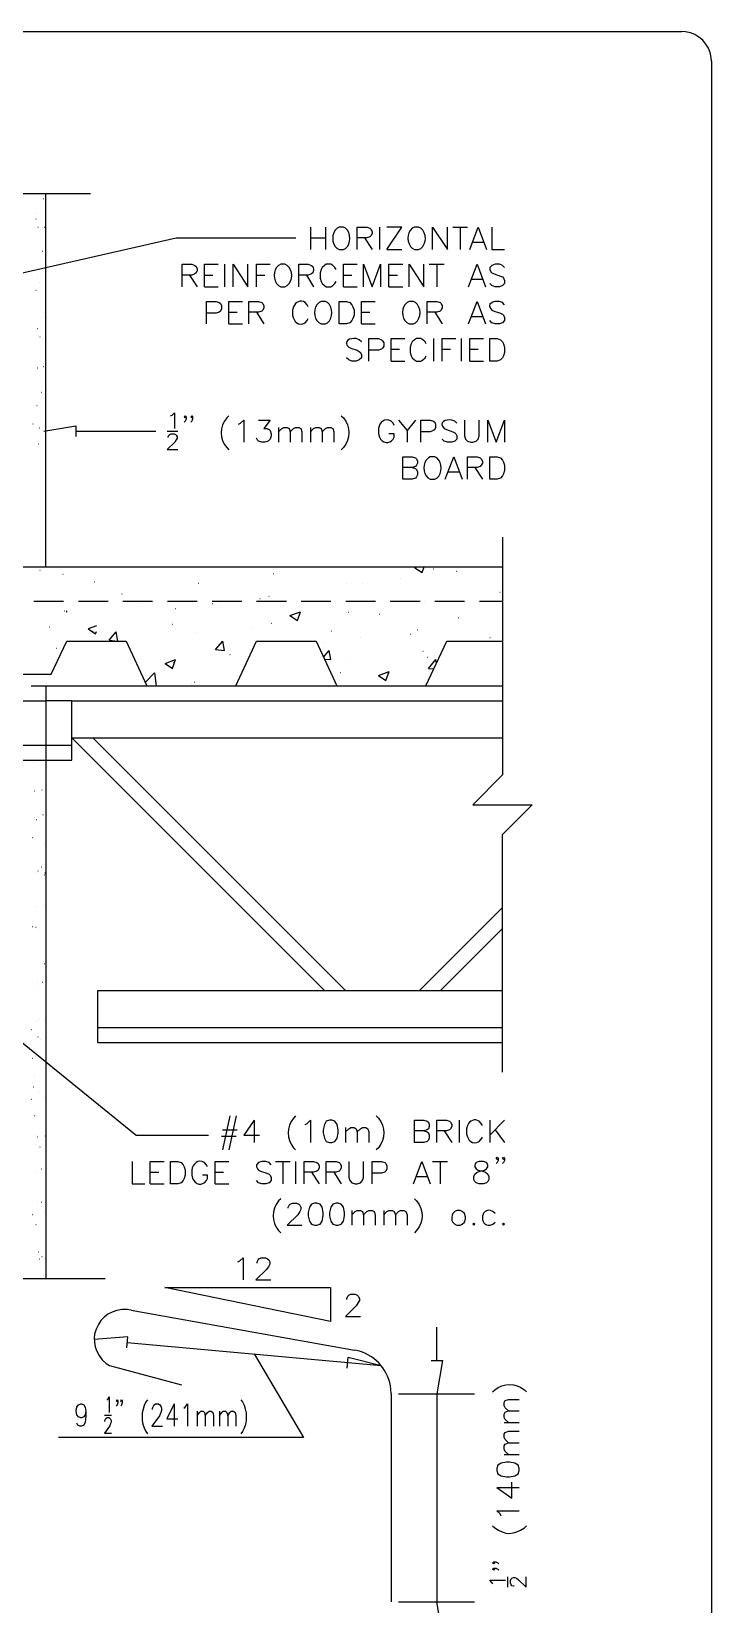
# Model space of a CAD drawing. Header units: millimetres. Extents: x 14 to 201, y 16 to 268.
# Drawn here: x 128.6 to 201.3, y 99.7 to 267.7 of the extents above; entities that cross this region are included whole.
import ezdxf

# ---------------------------------------------------------------- set-up
doc = ezdxf.new("R2010")
doc.units = ezdxf.units.MM
doc.layers.get('0').update_dxf_attribs({"linetype": 'CONTINUOUS'})

msp = doc.modelspace()

# ---------------------------------------------------------------- linework, layer by layer
at = {"color": 0}
for p, q in [((17.0174, 267.716), (198.121, 267.716)), ((198.521, 267.674), (198.121, 267.695)), ((201.273, 264.541), (201.253, 264.943)), ((201.296, 264.541), (201.296, 55.4136)), ((134.917, 250.359), (113.771, 250.359)), ((130.154, 210.524), (130.154, 250.359)), ((120.756, 240.368), (144.06, 245.682)), ((144.06, 245.682), (156.866, 245.682)), ((158.433, 246.804), (158.433, 244.432)), ((158.433, 245.681), (160.021, 245.681)), ((160.021, 246.804), (160.021, 244.432)), ((161.269, 246.698), (161.036, 246.465)), ((161.502, 246.804), (161.269, 246.698)), ((161.946, 246.804), (161.502, 246.804)), ((162.179, 246.698), (161.946, 246.804)), ((163.429, 244.432), (163.429, 246.804)), ((163.429, 246.804), (164.444, 246.804)), ((164.444, 245.681), (163.429, 245.681)), ((164.211, 245.681), (165.016, 244.432)), ((164.444, 246.804), (164.783, 246.698)), ((164.783, 245.787), (164.444, 245.681)), ((164.783, 246.698), (164.888, 246.592)), ((164.888, 245.893), (164.783, 245.787)), ((164.888, 246.592), (165.016, 246.359)), ((165.016, 246.126), (164.888, 245.893)), ((165.016, 246.359), (165.016, 246.126)), ((165.799, 246.804), (165.799, 244.432)), ((166.604, 244.432), (168.191, 246.804)), ((168.191, 246.804), (166.604, 246.804)), ((169.313, 246.698), (169.1, 246.465)), ((169.546, 246.804), (169.313, 246.698)), ((169.989, 246.804), (169.546, 246.804)), ((170.222, 246.698), (169.989, 246.804)), ((171.471, 244.432), (171.471, 246.804)), ((171.471, 246.804), (173.058, 244.432)), ((173.058, 244.432), (173.058, 246.804)), ((173.63, 246.804), (175.218, 246.804)), ((174.413, 246.804), (174.413, 244.432)), ((175.45, 244.432), (176.339, 246.804)), ((176.339, 246.804), (177.25, 244.432)), ((177.821, 246.804), (177.821, 244.432)), ((161.502, 244.432), (161.946, 244.432)), ((161.946, 244.432), (162.179, 244.538)), ((166.604, 244.432), (168.191, 244.432)), ((169.546, 244.432), (169.989, 244.432)), ((169.989, 244.432), (170.222, 244.538)), ((175.79, 245.217), (176.911, 245.217)), ((177.821, 244.432), (179.175, 244.432)), ((144.716, 240.454), (144.716, 242.845)), ((144.716, 242.845), (145.733, 242.845)), ((145.733, 242.845), (146.071, 242.718)), ((146.071, 242.718), (146.199, 242.612)), ((146.199, 242.612), (146.304, 242.379)), ((146.304, 242.168), (146.199, 241.935)), ((146.304, 242.379), (146.304, 242.168)), ((147.088, 240.454), (147.088, 242.845)), ((147.088, 242.845), (148.569, 242.845)), ((149.246, 242.845), (149.246, 240.454)), ((150.157, 240.454), (150.157, 242.845)), ((150.157, 242.845), (151.744, 240.454)), ((151.744, 240.454), (151.744, 242.845)), ((152.654, 240.454), (152.654, 242.845)), ((152.654, 242.845), (154.114, 242.845)), ((155.025, 242.718), (154.813, 242.506)), ((155.258, 242.845), (155.025, 242.718)), ((155.702, 242.845), (155.258, 242.845)), ((155.935, 242.718), (155.702, 242.845)), ((157.183, 240.454), (157.183, 242.845)), ((157.183, 242.845), (158.2, 242.845)), ((158.2, 242.845), (158.538, 242.718)), ((158.538, 242.718), (158.666, 242.612)), ((158.666, 242.612), (158.771, 242.379)), ((158.771, 242.168), (158.666, 241.935)), ((158.771, 242.379), (158.771, 242.168)), ((159.575, 242.274), (159.449, 241.935)), ((159.682, 242.506), (159.575, 242.274)), ((159.915, 242.718), (159.682, 242.506)), ((160.125, 242.845), (159.915, 242.718)), ((160.591, 242.845), (160.125, 242.845)), ((160.824, 242.718), (160.591, 242.845)), ((161.036, 242.506), (160.824, 242.718)), ((161.163, 242.274), (161.036, 242.506)), ((161.946, 240.454), (161.946, 242.845)), ((161.946, 242.845), (163.429, 242.845)), ((164.105, 240.454), (164.105, 242.845)), ((164.105, 242.845), (165.016, 240.454)), ((165.016, 240.454), (165.925, 242.845)), ((165.925, 242.845), (165.925, 240.454)), ((166.814, 240.454), (166.814, 242.845)), ((166.814, 242.845), (168.296, 242.845)), ((168.974, 240.454), (168.974, 242.845)), ((168.974, 242.845), (170.561, 240.454)), ((170.561, 240.454), (170.561, 242.845)), ((171.133, 242.845), (172.721, 242.845)), ((171.936, 242.845), (171.936, 240.454)), ((175.324, 240.454), (176.233, 242.845)), ((176.233, 242.845), (177.144, 240.454)), ((177.821, 242.718), (177.588, 242.506)), ((177.588, 242.506), (177.588, 242.274)), ((177.588, 242.274), (177.716, 242.042)), ((177.716, 242.042), (177.821, 241.935)), ((178.16, 242.845), (177.821, 242.718)), ((178.625, 242.845), (178.16, 242.845)), ((178.965, 242.718), (178.625, 242.845)), ((179.175, 242.506), (178.965, 242.718)), ((145.733, 241.703), (144.716, 241.703)), ((145.5, 241.703), (146.304, 240.454)), ((146.071, 241.829), (145.733, 241.703)), ((146.199, 241.935), (146.071, 241.829)), ((147.088, 241.703), (147.997, 241.703)), ((147.088, 240.454), (148.569, 240.454)), ((152.654, 241.703), (153.565, 241.703)), ((155.258, 240.454), (155.702, 240.454)), ((155.702, 240.454), (155.935, 240.581)), ((158.2, 241.703), (157.183, 241.703)), ((157.988, 241.703), (158.771, 240.454)), ((158.538, 241.829), (158.2, 241.703)), ((158.666, 241.935), (158.538, 241.829)), ((159.449, 241.935), (159.449, 241.363)), ((159.449, 241.363), (159.575, 241.024)), ((159.575, 241.024), (159.682, 240.792)), ((159.682, 240.792), (159.915, 240.581)), ((159.915, 240.581), (160.125, 240.454)), ((160.125, 240.454), (160.591, 240.454)), ((160.591, 240.454), (160.824, 240.581)), ((160.824, 240.581), (161.036, 240.792)), ((161.036, 240.792), (161.163, 241.024)), ((161.946, 241.703), (162.857, 241.703)), ((161.946, 240.454), (163.429, 240.454)), ((166.814, 241.703), (167.725, 241.703)), ((166.814, 240.454), (168.296, 240.454)), ((175.663, 241.257), (176.805, 241.257)), ((177.821, 240.581), (177.588, 240.792)), ((177.821, 241.935), (178.054, 241.829)), ((178.16, 240.454), (177.821, 240.581)), ((178.054, 241.829), (178.732, 241.596)), ((178.625, 240.454), (178.16, 240.454)), ((178.965, 240.581), (178.625, 240.454)), ((178.732, 241.596), (178.965, 241.49)), ((178.965, 241.49), (179.071, 241.363)), ((179.175, 240.792), (178.965, 240.581)), ((179.071, 241.363), (179.175, 241.131)), ((179.175, 241.131), (179.175, 240.792)), ((147.321, 236.495), (147.321, 238.867)), ((147.321, 238.867), (148.336, 238.867)), ((148.336, 238.867), (148.675, 238.76)), ((148.675, 238.76), (148.802, 238.654)), ((148.802, 238.654), (148.908, 238.421)), ((149.711, 236.495), (149.711, 238.867)), ((149.711, 238.867), (151.172, 238.867)), ((151.85, 236.495), (151.85, 238.867)), ((151.85, 238.867), (152.886, 238.867)), ((152.886, 238.867), (153.225, 238.76)), ((153.225, 238.76), (153.332, 238.654)), ((153.332, 238.654), (153.438, 238.421)), ((158.094, 238.528), (157.861, 238.76)), ((159.343, 238.76), (159.11, 238.528)), ((159.575, 238.867), (159.343, 238.76)), ((160.021, 238.867), (159.575, 238.867)), ((160.254, 238.76), (160.021, 238.867)), ((161.502, 236.495), (161.502, 238.867)), ((161.502, 238.867), (162.285, 238.867)), ((162.285, 238.867), (162.624, 238.76)), ((162.624, 238.76), (162.857, 238.528)), ((163.872, 236.495), (163.872, 238.867)), ((163.872, 238.867), (165.354, 238.867)), ((168.761, 238.76), (168.529, 238.528)), ((168.974, 238.867), (168.761, 238.76)), ((169.44, 238.867), (168.974, 238.867)), ((169.65, 238.76), (169.44, 238.867)), ((170.9, 236.495), (170.9, 238.867)), ((170.9, 238.867), (171.936, 238.867)), ((171.936, 238.867), (172.275, 238.76)), ((172.275, 238.76), (172.382, 238.654)), ((172.382, 238.654), (172.488, 238.421)), ((175.324, 236.495), (176.233, 238.867)), ((176.233, 238.867), (177.144, 236.495)), ((178.965, 238.76), (178.625, 238.867)), ((179.175, 238.528), (178.965, 238.76)), ((148.336, 237.617), (147.321, 237.617)), ((148.675, 237.743), (148.336, 237.617)), ((148.802, 237.849), (148.675, 237.743)), ((148.908, 238.082), (148.802, 237.849)), ((148.908, 238.421), (148.908, 238.082)), ((149.711, 237.743), (150.6, 237.743)), ((152.886, 237.743), (151.85, 237.743)), ((152.654, 237.743), (153.438, 236.495)), ((153.225, 237.849), (152.886, 237.743)), ((153.332, 237.956), (153.225, 237.849)), ((153.438, 238.188), (153.332, 237.956)), ((153.438, 238.421), (153.438, 238.188)), ((156.613, 238.315), (156.507, 237.956)), ((156.507, 237.956), (156.507, 237.406)), ((158.2, 238.315), (158.094, 238.528)), ((158.094, 236.834), (158.2, 237.067)), ((162.857, 238.528), (162.963, 238.315)), ((162.963, 237.067), (162.857, 236.834)), ((162.963, 238.315), (163.09, 237.956)), ((163.09, 237.406), (162.963, 237.067)), ((163.09, 237.956), (163.09, 237.406)), ((163.872, 237.743), (164.783, 237.743)), ((171.936, 237.743), (170.9, 237.743)), ((171.704, 237.743), (172.488, 236.495)), ((172.275, 237.849), (171.936, 237.743)), ((172.382, 237.956), (172.275, 237.849)), ((172.488, 238.188), (172.382, 237.956)), ((172.488, 238.421), (172.488, 238.188)), ((175.663, 237.279), (176.805, 237.279)), ((177.821, 237.956), (178.054, 237.849)), ((178.054, 237.849), (178.732, 237.617)), ((178.732, 237.617), (178.965, 237.512)), ((178.965, 237.512), (179.071, 237.406)), ((179.071, 237.406), (179.175, 237.173)), ((179.175, 237.173), (179.175, 236.834)), ((149.711, 236.495), (151.172, 236.495)), ((157.861, 236.601), (158.094, 236.834)), ((159.575, 236.495), (160.021, 236.495)), ((160.021, 236.495), (160.254, 236.601)), ((162.285, 236.495), (161.502, 236.495)), ((162.624, 236.601), (162.285, 236.495)), ((162.857, 236.834), (162.624, 236.601)), ((163.872, 236.495), (165.354, 236.495)), ((168.974, 236.495), (169.44, 236.495)), ((169.44, 236.495), (169.65, 236.601)), ((177.821, 236.601), (177.588, 236.834)), ((178.16, 236.495), (177.821, 236.601)), ((178.625, 236.495), (178.16, 236.495)), ((178.965, 236.601), (178.625, 236.495)), ((179.175, 236.834), (178.965, 236.601)), ((162.518, 233.998), (162.75, 233.892)), ((162.75, 233.892), (163.429, 233.659)), ((163.639, 234.781), (163.3, 234.907)), ((163.429, 233.659), (163.639, 233.532)), ((163.872, 234.568), (163.639, 234.781)), ((164.677, 232.517), (164.677, 234.907)), ((164.677, 234.907), (165.693, 234.907)), ((165.693, 233.659), (164.677, 233.659)), ((165.693, 234.907), (166.032, 234.781)), ((166.032, 233.765), (165.693, 233.659)), ((166.032, 234.781), (166.138, 234.674)), ((166.138, 233.892), (166.032, 233.765)), ((166.138, 234.674), (166.265, 234.442)), ((166.265, 234.104), (166.138, 233.892)), ((166.265, 234.442), (166.265, 234.104)), ((167.047, 232.517), (167.047, 234.907)), ((167.047, 234.907), (168.529, 234.907)), ((167.047, 233.765), (167.958, 233.765)), ((169.207, 234.337), (169.1, 233.998)), ((169.1, 233.998), (169.1, 233.426)), ((169.313, 234.568), (169.207, 234.337)), ((169.546, 234.781), (169.313, 234.568)), ((169.779, 234.907), (169.546, 234.781)), ((170.222, 234.907), (169.779, 234.907)), ((170.455, 234.781), (170.222, 234.907)), ((170.688, 234.568), (170.455, 234.781)), ((170.794, 234.337), (170.688, 234.568)), ((171.577, 234.907), (171.577, 232.517)), ((172.488, 232.517), (172.488, 234.907)), ((172.488, 234.907), (173.969, 234.907)), ((172.488, 233.765), (173.397, 233.765)), ((174.541, 234.907), (174.541, 232.517)), ((175.45, 232.517), (175.45, 234.907)), ((175.45, 234.907), (176.911, 234.907)), ((175.45, 233.765), (176.339, 233.765)), ((177.588, 232.517), (177.588, 234.907)), ((177.588, 234.907), (178.393, 234.907)), ((178.393, 234.907), (178.732, 234.781)), ((178.732, 234.781), (178.965, 234.568)), ((178.965, 234.568), (179.071, 234.337)), ((179.071, 234.337), (179.175, 233.998)), ((179.175, 233.998), (179.175, 233.426)), ((162.518, 232.643), (162.285, 232.854)), ((162.857, 232.517), (162.518, 232.643)), ((163.3, 232.517), (162.857, 232.517)), ((163.639, 232.643), (163.3, 232.517)), ((163.639, 233.532), (163.766, 233.426)), ((163.872, 232.854), (163.639, 232.643)), ((163.766, 233.426), (163.872, 233.193)), ((163.872, 233.193), (163.872, 232.854)), ((167.047, 232.517), (168.529, 232.517)), ((169.1, 233.426), (169.207, 233.087)), ((169.207, 233.087), (169.313, 232.854)), ((169.313, 232.854), (169.546, 232.643)), ((169.546, 232.643), (169.779, 232.517)), ((169.779, 232.517), (170.222, 232.517)), ((170.222, 232.517), (170.455, 232.643)), ((170.455, 232.643), (170.688, 232.854)), ((170.688, 232.854), (170.794, 233.087)), ((175.45, 232.517), (176.911, 232.517)), ((178.393, 232.517), (177.588, 232.517)), ((178.732, 232.643), (178.393, 232.517)), ((178.965, 232.854), (178.732, 232.643)), ((179.071, 233.087), (178.965, 232.854)), ((179.175, 233.426), (179.071, 233.087)), ((143.658, 226.737), (143.891, 226.97)), ((143.891, 226.97), (143.891, 225.298)), ((129.921, 225.022), (133.35, 225.594)), ((133.35, 225.594), (133.35, 224.451)), ((143.488, 226.653), (143.658, 226.737)), ((144.949, 226.547), (145.055, 226.673)), ((145.055, 226.441), (144.949, 226.547)), ((145.055, 226.102), (144.949, 225.975)), ((145.055, 226.673), (145.161, 226.547)), ((145.161, 226.547), (145.055, 226.441)), ((145.161, 226.314), (145.055, 226.102)), ((145.161, 226.547), (145.161, 226.314)), ((145.627, 226.547), (145.733, 226.673)), ((145.733, 226.441), (145.627, 226.547)), ((145.733, 226.102), (145.627, 225.975)), ((145.733, 226.673), (145.838, 226.547)), ((145.838, 226.547), (145.733, 226.441)), ((145.838, 226.314), (145.733, 226.102)), ((145.838, 226.547), (145.838, 226.314)), ((149.711, 226.673), (149.479, 226.441)), ((150.729, 225.764), (150.96, 225.87)), ((150.96, 225.87), (151.299, 226.208)), ((151.299, 226.208), (151.299, 223.838)), ((152.886, 226.208), (154.114, 226.208)), ((154.114, 226.208), (153.438, 225.298)), ((153.438, 225.298), (153.775, 225.298)), ((153.775, 225.298), (154.008, 225.192)), ((154.008, 225.192), (154.114, 225.086)), ((155.025, 225.425), (155.025, 223.838)), ((155.025, 224.959), (155.363, 225.298)), ((155.363, 225.298), (155.596, 225.425)), ((155.596, 225.425), (155.935, 225.425)), ((155.935, 225.425), (156.168, 225.298)), ((156.168, 225.298), (156.274, 224.959)), ((156.274, 224.959), (156.613, 225.298)), ((156.613, 225.298), (156.846, 225.425)), ((156.846, 225.425), (157.183, 225.425)), ((157.183, 225.425), (157.416, 225.298)), ((157.416, 225.298), (157.522, 224.959)), ((158.433, 225.425), (158.433, 223.838)), ((158.433, 224.959), (158.771, 225.298)), ((158.771, 225.298), (159.004, 225.425)), ((159.004, 225.425), (159.343, 225.425)), ((159.343, 225.425), (159.575, 225.298)), ((159.575, 225.298), (159.682, 224.959)), ((159.682, 224.959), (160.021, 225.298)), ((160.021, 225.298), (160.254, 225.425)), ((160.254, 225.425), (160.591, 225.425)), ((160.591, 225.425), (160.824, 225.298)), ((160.824, 225.298), (160.93, 224.959)), ((161.713, 226.673), (161.946, 226.441)), ((165.693, 225.298), (165.693, 224.727)), ((167.28, 225.87), (167.047, 226.102)), ((167.386, 225.637), (167.28, 225.87)), ((167.852, 226.208), (168.761, 225.086)), ((169.65, 226.208), (168.761, 225.086)), ((170.222, 223.838), (170.222, 226.208)), ((170.222, 226.208), (171.238, 226.208)), ((171.238, 226.208), (171.577, 226.102)), ((171.577, 226.102), (171.704, 225.975)), ((171.704, 225.192), (171.577, 225.086)), ((171.704, 225.975), (171.81, 225.764)), ((171.81, 225.425), (171.704, 225.192)), ((171.81, 225.764), (171.81, 225.425)), ((172.721, 225.298), (172.954, 225.192)), ((172.954, 225.192), (173.63, 224.959)), ((173.863, 226.102), (173.524, 226.208)), ((174.075, 225.87), (173.863, 226.102)), ((174.879, 226.208), (174.879, 224.514)), ((176.466, 224.514), (176.466, 226.208)), ((177.377, 223.838), (177.377, 226.208)), ((177.377, 226.208), (178.266, 223.838)), ((178.266, 223.838), (179.175, 226.208)), ((179.175, 226.208), (179.175, 223.838)), ((133.35, 225.022), (141.901, 225.022)), ((143.129, 225.022), (144.25, 225.022)), ((143.933, 223.858), (143.129, 223.076)), ((143.214, 224.43), (143.298, 224.579)), ((143.214, 224.346), (143.214, 224.43)), ((143.298, 224.579), (143.383, 224.663)), ((143.383, 224.663), (143.531, 224.747)), ((143.531, 224.747), (143.849, 224.747)), ((143.849, 224.747), (144.017, 224.663)), ((144.081, 224.113), (143.933, 223.858)), ((144.017, 224.663), (144.081, 224.579)), ((144.081, 224.579), (144.166, 224.43)), ((144.166, 224.26), (144.081, 224.113)), ((144.166, 224.43), (144.166, 224.26)), ((152.76, 224.05), (152.654, 224.283)), ((152.886, 223.944), (152.76, 224.05)), ((153.225, 223.838), (152.886, 223.944)), ((153.565, 223.838), (153.225, 223.838)), ((153.904, 223.944), (153.565, 223.838)), ((154.114, 224.177), (153.904, 223.944)), ((154.114, 225.086), (154.241, 224.727)), ((154.241, 224.514), (154.114, 224.177)), ((154.241, 224.727), (154.241, 224.514)), ((156.274, 224.959), (156.274, 223.838)), ((157.522, 224.959), (157.522, 223.838)), ((159.682, 224.959), (159.682, 223.838)), ((160.93, 224.959), (160.93, 223.838)), ((165.693, 224.727), (165.799, 224.387)), ((167.386, 224.727), (166.814, 224.727)), ((167.28, 224.177), (167.386, 224.387)), ((167.386, 224.387), (167.386, 224.727)), ((168.761, 225.086), (168.761, 223.838)), ((171.238, 224.959), (170.222, 224.959)), ((171.577, 225.086), (171.238, 224.959)), ((172.721, 223.944), (172.488, 224.177)), ((173.058, 223.838), (172.721, 223.944)), ((173.524, 223.838), (173.058, 223.838)), ((173.863, 223.944), (173.524, 223.838)), ((173.63, 224.959), (173.863, 224.853)), ((173.863, 224.853), (173.969, 224.727)), ((174.075, 224.177), (173.863, 223.944)), ((173.969, 224.727), (174.075, 224.514)), ((174.075, 224.514), (174.075, 224.177)), ((174.879, 224.514), (174.985, 224.177)), ((174.985, 224.177), (175.218, 223.944)), ((175.218, 223.944), (175.557, 223.838)), ((175.557, 223.838), (175.79, 223.838)), ((175.79, 223.838), (176.129, 223.944)), ((176.129, 223.944), (176.339, 224.177)), ((176.339, 224.177), (176.466, 224.514)), ((143.129, 223.076), (144.25, 223.076)), ((149.479, 223.266), (149.711, 223.033)), ((161.946, 223.266), (161.713, 223.033)), ((168.296, 219.901), (168.296, 222.271)), ((168.296, 222.271), (169.313, 222.271)), ((169.313, 222.271), (169.65, 222.166)), ((169.65, 222.166), (169.779, 222.06)), ((169.779, 222.06), (169.883, 221.827)), ((169.883, 221.827), (169.883, 221.594)), ((171.027, 222.166), (170.794, 221.933)), ((171.238, 222.271), (171.027, 222.166)), ((171.704, 222.271), (171.238, 222.271)), ((171.936, 222.166), (171.704, 222.271)), ((172.825, 219.901), (173.736, 222.271)), ((173.736, 222.271), (174.646, 219.901)), ((175.218, 219.901), (175.218, 222.271)), ((175.218, 222.271), (176.233, 222.271)), ((176.233, 222.271), (176.572, 222.166)), ((176.572, 222.166), (176.678, 222.06)), ((176.678, 222.06), (176.805, 221.827)), ((176.805, 221.827), (176.805, 221.594)), ((177.588, 219.901), (177.588, 222.271)), ((177.588, 222.271), (178.393, 222.271)), ((178.393, 222.271), (178.732, 222.166)), ((178.732, 222.166), (178.965, 221.933)), ((178.965, 221.933), (179.071, 221.721)), ((169.313, 221.149), (168.296, 221.149)), ((169.65, 221.255), (169.313, 221.149)), ((169.313, 221.149), (169.65, 221.043)), ((169.779, 221.382), (169.65, 221.255)), ((169.65, 221.043), (169.779, 220.916)), ((169.779, 220.133), (169.65, 220.007)), ((169.883, 221.594), (169.779, 221.382)), ((169.779, 220.916), (169.883, 220.683)), ((169.883, 220.346), (169.779, 220.133)), ((169.883, 220.683), (169.883, 220.346)), ((173.164, 220.683), (174.308, 220.683)), ((176.233, 221.149), (175.218, 221.149)), ((176, 221.149), (176.805, 219.901)), ((176.572, 221.255), (176.233, 221.149)), ((176.678, 221.382), (176.572, 221.255)), ((176.805, 221.594), (176.678, 221.382)), ((178.965, 220.24), (178.732, 220.007)), ((179.071, 220.472), (178.965, 220.24)), ((179.071, 221.721), (179.175, 221.382)), ((179.175, 220.81), (179.071, 220.472)), ((179.175, 221.382), (179.175, 220.81)), ((169.313, 219.901), (168.296, 219.901)), ((169.65, 220.007), (169.313, 219.901)), ((171.238, 219.901), (171.704, 219.901)), ((171.704, 219.901), (171.936, 220.007)), ((178.393, 219.901), (177.588, 219.901)), ((178.732, 220.007), (178.393, 219.901)), ((178.965, 213.699), (178.965, 188.299)), ((120.227, 210.524), (178.965, 210.524)), ((128.863, 206.883), (132.038, 206.883)), ((133.626, 206.883), (136.801, 206.883)), ((138.388, 206.883), (141.563, 206.883)), ((143.151, 206.883), (146.326, 206.883)), ((147.913, 206.883), (151.088, 206.883)), ((152.676, 206.883), (155.851, 206.883)), ((157.438, 206.883), (160.613, 206.883)), ((162.201, 206.883), (165.376, 206.883)), ((166.963, 206.883), (170.138, 206.883)), ((171.726, 206.883), (174.901, 206.883)), ((176.488, 206.883), (178.965, 206.883)), ((130.704, 199.051), (132.376, 202.587)), ((132.376, 202.587), (138.726, 202.587)), ((138.726, 202.587), (140.928, 197.824)), ((150.453, 197.824), (152.676, 202.587)), ((152.676, 202.587), (159.026, 202.587)), ((159.026, 202.587), (161.247, 197.824)), ((170.772, 197.824), (172.995, 202.587)), ((172.995, 202.587), (178.965, 202.587)), ((116.776, 199.051), (130.704, 199.051)), ((128.567, 197.824), (178.965, 197.824)), ((130.154, 197.824), (130.154, 134.472)), ((132.927, 196.237), (130.154, 196.237)), ((132.927, 196.237), (178.965, 196.237)), ((132.927, 189.887), (132.927, 196.237)), ((132.927, 192.278), (159.915, 165.29)), ((132.927, 192.278), (178.965, 192.278)), ((135.17, 192.278), (162.158, 165.29)), ((130.154, 191.474), (132.927, 191.474)), ((130.154, 189.887), (132.927, 189.887)), ((178.965, 188.299), (175.79, 185.124)), ((175.79, 185.124), (182.14, 185.124)), ((178.965, 181.949), (182.14, 185.124)), ((178.965, 156.549), (178.965, 181.949)), ((178.965, 174.159), (170.095, 165.29)), ((178.965, 171.916), (172.339, 165.29)), ((118.28, 167.301), (139.784, 149.838)), ((135.7, 159.724), (135.7, 165.29)), ((135.7, 165.29), (178.965, 165.29)), ((135.7, 161.312), (178.965, 161.312)), ((135.7, 159.724), (178.965, 159.724)), ((149.818, 151.892), (149.013, 148.251)), ((150.496, 151.892), (149.711, 148.251)), ((152.421, 151.426), (151.299, 149.838)), ((152.421, 151.426), (152.421, 149.056)), ((156.846, 151.892), (156.613, 151.658)), ((158.094, 151.088), (158.433, 151.426)), ((158.433, 151.426), (158.433, 149.056)), ((160.125, 151.321), (159.915, 150.982)), ((160.464, 151.426), (160.125, 151.321)), ((160.697, 151.426), (160.464, 151.426)), ((161.036, 151.321), (160.697, 151.426)), ((161.269, 150.982), (161.036, 151.321)), ((165.46, 151.892), (165.693, 151.658)), ((169.546, 149.056), (169.546, 151.426)), ((169.546, 151.426), (170.561, 151.426)), ((170.561, 151.426), (170.9, 151.321)), ((170.9, 151.321), (171.027, 151.215)), ((171.936, 149.056), (171.936, 151.426)), ((171.936, 151.426), (172.954, 151.426)), ((172.954, 151.426), (173.291, 151.321)), ((173.291, 151.321), (173.397, 151.215)), ((174.308, 151.426), (174.308, 149.056)), ((176.678, 151.088), (176.466, 151.321)), ((177.588, 151.426), (177.588, 149.056)), ((179.175, 151.426), (177.588, 149.838)), ((139.784, 149.838), (147.531, 149.838)), ((148.908, 149.733), (150.496, 149.733)), ((149.013, 150.41), (150.6, 150.41)), ((151.299, 149.838), (152.993, 149.838)), ((157.861, 150.982), (158.094, 151.088)), ((159.915, 150.982), (159.788, 150.41)), ((159.788, 150.41), (159.788, 150.071)), ((159.788, 150.071), (159.915, 149.501)), ((161.375, 150.41), (161.269, 150.982)), ((161.269, 149.501), (161.375, 150.071)), ((161.375, 150.071), (161.375, 150.41)), ((162.179, 150.643), (162.179, 149.056)), ((162.179, 150.177), (162.518, 150.516)), ((162.518, 150.516), (162.75, 150.643)), ((162.75, 150.643), (163.09, 150.643)), ((163.09, 150.643), (163.3, 150.516)), ((163.3, 150.516), (163.429, 150.177)), ((163.429, 150.177), (163.766, 150.516)), ((163.429, 150.177), (163.429, 149.056)), ((163.766, 150.516), (163.999, 150.643)), ((163.999, 150.643), (164.338, 150.643)), ((164.338, 150.643), (164.55, 150.516)), ((164.55, 150.516), (164.677, 150.177)), ((164.677, 150.177), (164.677, 149.056)), ((170.561, 150.304), (169.546, 150.304)), ((170.9, 150.41), (170.561, 150.304)), ((170.561, 150.304), (170.9, 150.177)), ((171.027, 150.516), (170.9, 150.41)), ((170.9, 150.177), (171.027, 150.071)), ((171.027, 151.215), (171.133, 150.982)), ((171.133, 150.749), (171.027, 150.516)), ((171.027, 150.071), (171.133, 149.838)), ((171.133, 150.982), (171.133, 150.749)), ((171.133, 149.838), (171.133, 149.501)), ((172.954, 150.304), (171.936, 150.304)), ((172.721, 150.304), (173.524, 149.056)), ((173.291, 150.41), (172.954, 150.304)), ((173.397, 150.516), (173.291, 150.41)), ((173.397, 151.215), (173.524, 150.982)), ((173.524, 150.749), (173.397, 150.516)), ((173.524, 150.982), (173.524, 150.749)), ((175.218, 150.876), (175.091, 150.516)), ((175.091, 150.516), (175.091, 149.967)), ((176.805, 150.876), (176.678, 151.088)), ((176.678, 149.394), (176.805, 149.628)), ((178.16, 150.41), (179.175, 149.056)), ((156.613, 148.483), (156.846, 148.251)), ((159.915, 149.501), (160.125, 149.162)), ((160.125, 149.162), (160.464, 149.056)), ((160.464, 149.056), (160.697, 149.056)), ((160.697, 149.056), (161.036, 149.162)), ((161.036, 149.162), (161.269, 149.501)), ((165.693, 148.483), (165.46, 148.251)), ((170.561, 149.056), (169.546, 149.056)), ((170.9, 149.162), (170.561, 149.056)), ((171.027, 149.288), (170.9, 149.162)), ((171.133, 149.501), (171.027, 149.288)), ((176.466, 149.162), (176.678, 149.394)), ((139.383, 147.002), (139.383, 144.632)), ((141.308, 144.632), (141.308, 147.002)), ((141.308, 147.002), (142.791, 147.002)), ((143.468, 144.632), (143.468, 147.002)), ((143.468, 147.002), (144.25, 147.002)), ((144.25, 147.002), (144.611, 146.896)), ((144.611, 146.896), (144.822, 146.663)), ((144.822, 146.663), (144.949, 146.453)), ((144.949, 146.453), (145.055, 146.093)), ((147.321, 146.663), (147.088, 146.896)), ((147.425, 146.453), (147.321, 146.663)), ((148.23, 144.632), (148.23, 147.002)), ((148.23, 147.002), (149.711, 147.002)), ((152.886, 146.896), (152.654, 146.663)), ((152.654, 146.663), (152.654, 146.453)), ((152.654, 146.453), (152.76, 146.219)), ((152.76, 146.219), (152.886, 146.093)), ((153.225, 147.002), (152.886, 146.896)), ((153.671, 147.002), (153.225, 147.002)), ((154.008, 146.896), (153.671, 147.002)), ((154.241, 146.663), (154.008, 146.896)), ((154.686, 147.002), (156.274, 147.002)), ((155.491, 147.002), (155.491, 144.632)), ((156.846, 147.002), (156.846, 144.632)), ((157.755, 144.632), (157.755, 147.002)), ((157.755, 147.002), (158.771, 147.002)), ((158.771, 147.002), (159.11, 146.896)), ((159.11, 146.896), (159.236, 146.792)), ((159.236, 146.792), (159.343, 146.558)), ((159.343, 146.326), (159.236, 146.093)), ((159.343, 146.558), (159.343, 146.326)), ((160.125, 144.632), (160.125, 147.002)), ((160.125, 147.002), (161.163, 147.002)), ((161.163, 147.002), (161.502, 146.896)), ((161.502, 146.896), (161.608, 146.792)), ((161.608, 146.792), (161.713, 146.558)), ((161.713, 146.326), (161.608, 146.093)), ((161.713, 146.558), (161.713, 146.326)), ((162.518, 147.002), (162.518, 145.308)), ((164.105, 145.308), (164.105, 147.002)), ((165.016, 144.632), (165.016, 147.002)), ((165.016, 147.002), (166.032, 147.002)), ((166.032, 147.002), (166.371, 146.896)), ((166.371, 146.896), (166.475, 146.792)), ((166.475, 146.792), (166.604, 146.558)), ((166.604, 146.219), (166.475, 145.987)), ((166.604, 146.558), (166.604, 146.219)), ((169.44, 144.632), (170.349, 147.002)), ((170.349, 147.002), (171.238, 144.632)), ((171.471, 147.002), (173.058, 147.002)), ((172.275, 147.002), (172.275, 144.632)), ((176.129, 146.896), (176, 146.663)), ((176, 146.663), (176, 146.453)), ((176, 146.453), (176.129, 146.219)), ((176.466, 147.002), (176.129, 146.896)), ((176.129, 146.219), (176.339, 146.093)), ((176.911, 147.002), (176.466, 147.002)), ((177.25, 146.896), (176.911, 147.002)), ((177.038, 146.093), (177.25, 146.219)), ((177.377, 146.663), (177.25, 146.896)), ((177.25, 146.219), (177.377, 146.453)), ((177.377, 146.453), (177.377, 146.663)), ((178.266, 147.341), (178.393, 147.468)), ((178.393, 147.235), (178.266, 147.341)), ((178.393, 146.896), (178.266, 146.792)), ((178.393, 147.468), (178.499, 147.341)), ((178.499, 147.341), (178.393, 147.235)), ((178.499, 147.129), (178.393, 146.896)), ((178.499, 147.341), (178.499, 147.129)), ((178.965, 147.341), (179.071, 147.468)), ((179.071, 147.235), (178.965, 147.341)), ((179.071, 146.896), (178.965, 146.792)), ((179.071, 147.468), (179.175, 147.341)), ((179.175, 147.341), (179.071, 147.235)), ((179.175, 147.129), (179.071, 146.896)), ((179.175, 147.341), (179.175, 147.129)), ((139.383, 144.632), (140.738, 144.632)), ((141.308, 145.881), (142.219, 145.881)), ((141.308, 144.632), (142.791, 144.632)), ((144.25, 144.632), (143.468, 144.632)), ((144.611, 144.738), (144.25, 144.632)), ((144.822, 144.971), (144.611, 144.738)), ((144.949, 145.204), (144.822, 144.971)), ((145.055, 145.542), (144.949, 145.204)), ((145.055, 146.093), (145.055, 145.542)), ((145.733, 146.093), (145.733, 145.542)), ((145.733, 145.542), (145.838, 145.204)), ((147.425, 145.542), (146.875, 145.542)), ((147.321, 144.971), (147.425, 145.204)), ((147.425, 145.204), (147.425, 145.542)), ((148.23, 145.881), (149.141, 145.881)), ((148.23, 144.632), (149.711, 144.632)), ((152.886, 144.738), (152.654, 144.971)), ((152.886, 146.093), (153.099, 145.987)), ((153.225, 144.632), (152.886, 144.738)), ((153.099, 145.987), (153.775, 145.754)), ((153.671, 144.632), (153.225, 144.632)), ((154.008, 144.738), (153.671, 144.632)), ((153.775, 145.754), (154.008, 145.647)), ((154.008, 145.647), (154.114, 145.542)), ((154.241, 144.971), (154.008, 144.738)), ((154.114, 145.542), (154.241, 145.308)), ((154.241, 145.308), (154.241, 144.971)), ((158.771, 145.881), (157.755, 145.881)), ((158.538, 145.881), (159.343, 144.632)), ((159.11, 145.987), (158.771, 145.881)), ((159.236, 146.093), (159.11, 145.987)), ((161.163, 145.881), (160.125, 145.881)), ((160.93, 145.881), (161.713, 144.632)), ((161.502, 145.987), (161.163, 145.881)), ((161.608, 146.093), (161.502, 145.987)), ((162.518, 145.308), (162.624, 144.971)), ((162.624, 144.971), (162.857, 144.738)), ((162.857, 144.738), (163.196, 144.632)), ((163.196, 144.632), (163.429, 144.632)), ((163.429, 144.632), (163.766, 144.738)), ((163.766, 144.738), (163.999, 144.971)), ((163.999, 144.971), (164.105, 145.308)), ((166.032, 145.754), (165.016, 145.754)), ((166.371, 145.881), (166.032, 145.754)), ((166.475, 145.987), (166.371, 145.881)), ((169.779, 145.415), (170.9, 145.415)), ((175.896, 145.415), (176, 145.647)), ((175.896, 145.076), (175.896, 145.415)), ((176, 144.865), (175.896, 145.076)), ((176, 145.647), (176.233, 145.881)), ((176.129, 144.738), (176, 144.865)), ((176.466, 144.632), (176.129, 144.738)), ((176.233, 145.881), (176.572, 145.987)), ((176.339, 146.093), (176.805, 145.987)), ((176.911, 144.632), (176.466, 144.632)), ((176.572, 145.987), (177.038, 146.093)), ((176.805, 145.987), (177.144, 145.881)), ((177.25, 144.738), (176.911, 144.632)), ((177.144, 145.881), (177.377, 145.647)), ((177.377, 144.865), (177.25, 144.738)), ((177.377, 145.647), (177.483, 145.415)), ((177.483, 145.076), (177.377, 144.865)), ((177.483, 145.415), (177.483, 145.076)), ((155.258, 143.044), (155.025, 142.812)), ((169.546, 143.044), (169.779, 142.812)), ((157.079, 141.33), (155.935, 140.208)), ((156.061, 142.133), (156.168, 142.367)), ((156.061, 142.029), (156.061, 142.133)), ((156.168, 142.367), (156.274, 142.472)), ((156.274, 142.472), (156.507, 142.579)), ((156.507, 142.579), (156.95, 142.579)), ((156.95, 142.579), (157.183, 142.472)), ((157.289, 141.69), (157.079, 141.33)), ((157.183, 142.472), (157.289, 142.367)), ((157.289, 142.367), (157.416, 142.133)), ((157.416, 141.901), (157.289, 141.69)), ((157.416, 142.133), (157.416, 141.901)), ((158.327, 142.133), (158.2, 141.563)), ((158.2, 141.563), (158.2, 141.224)), ((158.2, 141.224), (158.327, 140.652)), ((158.538, 142.472), (158.327, 142.133)), ((158.877, 142.579), (158.538, 142.472)), ((159.11, 142.579), (158.877, 142.579)), ((159.449, 142.472), (159.11, 142.579)), ((159.682, 142.133), (159.449, 142.472)), ((159.788, 141.563), (159.682, 142.133)), ((159.682, 140.652), (159.788, 141.224)), ((159.788, 141.224), (159.788, 141.563)), ((160.591, 142.133), (160.464, 141.563)), ((160.464, 141.563), (160.464, 141.224)), ((160.464, 141.224), (160.591, 140.652)), ((160.824, 142.472), (160.591, 142.133)), ((161.163, 142.579), (160.824, 142.472)), ((161.375, 142.579), (161.163, 142.579)), ((161.713, 142.472), (161.375, 142.579)), ((161.946, 142.133), (161.713, 142.472)), ((162.052, 141.563), (161.946, 142.133)), ((161.946, 140.652), (162.052, 141.224)), ((162.052, 141.224), (162.052, 141.563)), ((162.857, 141.796), (162.857, 140.208)), ((162.857, 141.33), (163.196, 141.69)), ((163.196, 141.69), (163.429, 141.796)), ((163.429, 141.796), (163.766, 141.796)), ((163.766, 141.796), (163.999, 141.69)), ((163.999, 141.69), (164.105, 141.33)), ((164.105, 141.33), (164.444, 141.69)), ((164.105, 141.33), (164.105, 140.208)), ((164.444, 141.69), (164.677, 141.796)), ((164.677, 141.796), (165.016, 141.796)), ((165.016, 141.796), (165.227, 141.69)), ((165.227, 141.69), (165.354, 141.33)), ((165.354, 141.33), (165.354, 140.208)), ((166.265, 141.796), (166.265, 140.208)), ((166.265, 141.33), (166.604, 141.69)), ((166.604, 141.69), (166.814, 141.796)), ((166.814, 141.796), (167.174, 141.796)), ((167.174, 141.796), (167.386, 141.69)), ((167.386, 141.69), (167.513, 141.33)), ((167.513, 141.33), (167.852, 141.69)), ((167.513, 141.33), (167.513, 140.208)), ((167.852, 141.69), (168.063, 141.796)), ((168.063, 141.796), (168.402, 141.796)), ((168.402, 141.796), (168.635, 141.69)), ((168.635, 141.69), (168.761, 141.33)), ((168.761, 141.33), (168.761, 140.208)), ((173.863, 141.69), (173.63, 141.457)), ((174.075, 141.796), (173.863, 141.69)), ((174.413, 141.796), (174.075, 141.796)), ((174.646, 141.69), (174.413, 141.796)), ((174.879, 141.457), (174.646, 141.69)), ((174.985, 141.118), (174.879, 141.457)), ((178.16, 141.457), (177.927, 141.69)), ((155.025, 139.637), (155.258, 139.404)), ((155.935, 140.208), (157.522, 140.208)), ((158.327, 140.652), (158.538, 140.313)), ((158.538, 140.313), (158.877, 140.208)), ((158.877, 140.208), (159.11, 140.208)), ((159.11, 140.208), (159.449, 140.313)), ((159.449, 140.313), (159.682, 140.652)), ((160.591, 140.652), (160.824, 140.313)), ((160.824, 140.313), (161.163, 140.208)), ((161.163, 140.208), (161.375, 140.208)), ((161.375, 140.208), (161.713, 140.313)), ((161.713, 140.313), (161.946, 140.652)), ((169.779, 139.637), (169.546, 139.404)), ((174.075, 140.208), (174.413, 140.208)), ((174.413, 140.208), (174.646, 140.313)), ((174.646, 140.313), (174.879, 140.546)), ((174.879, 140.546), (174.985, 140.885)), ((174.985, 140.885), (174.985, 141.118)), ((175.896, 140.442), (175.79, 140.313)), ((175.79, 140.313), (175.896, 140.208)), ((176, 140.313), (175.896, 140.442)), ((175.896, 140.208), (176, 140.313)), ((177.927, 140.313), (178.16, 140.546)), ((179.071, 140.442), (178.965, 140.313)), ((178.965, 140.313), (179.071, 140.208)), ((179.175, 140.313), (179.071, 140.442)), ((179.071, 140.208), (179.175, 140.313)), ((150.664, 136.292), (150.896, 136.398)), ((150.896, 136.398), (151.235, 136.737)), ((151.235, 136.737), (151.235, 134.366)), ((152.717, 136.292), (152.823, 136.504)), ((152.717, 136.165), (152.717, 136.292)), ((152.823, 136.504), (152.929, 136.631)), ((152.929, 136.631), (153.162, 136.737)), ((153.162, 136.737), (153.607, 136.737)), ((153.607, 136.737), (153.839, 136.631)), ((153.839, 136.631), (153.967, 136.504)), ((153.967, 136.504), (154.071, 136.292)), ((154.071, 136.292), (154.071, 136.059)), ((136.504, 134.472), (113.877, 134.472)), ((153.734, 135.487), (152.59, 134.366)), ((153.967, 135.826), (153.734, 135.487)), ((154.071, 136.059), (153.967, 135.826)), ((142.854, 133.562), (160.57, 133.562)), ((160.57, 129.942), (142.854, 133.562)), ((152.59, 134.366), (154.178, 134.366)), ((160.57, 133.562), (160.57, 129.942)), ((162.411, 132.631), (162.518, 132.737)), ((162.518, 132.737), (162.75, 132.842)), ((162.75, 132.842), (163.196, 132.842)), ((163.196, 132.842), (163.429, 132.737)), ((163.429, 132.737), (163.533, 132.631)), ((139.277, 131.127), (138.875, 131.191)), ((139.277, 131.149), (163.153, 126.873)), ((163.322, 131.614), (162.179, 130.471)), ((162.305, 132.398), (162.411, 132.631)), ((162.305, 132.292), (162.305, 132.398)), ((163.533, 131.953), (163.322, 131.614)), ((163.533, 132.631), (163.661, 132.398)), ((163.661, 132.165), (163.533, 131.953)), ((163.661, 132.398), (163.661, 132.165)), ((162.179, 130.471), (163.766, 130.471)), ((138.895, 128.291), (135.297, 127.995)), ((138.791, 127.106), (138.895, 128.291)), ((138.854, 127.699), (165.968, 125.243)), ((171.936, 125.772), (171.936, 129.329)), ((152.4, 126.471), (157.692, 117.538)), ((162.348, 124.947), (162.454, 126.132)), ((162.454, 126.132), (165.968, 125.243)), ((163.661, 126.767), (163.173, 126.873)), ((136.609, 125.455), (136.948, 125.222)), ((136.948, 125.222), (144.653, 123.147)), ((171.344, 125.772), (172.529, 125.772)), ((172.529, 125.772), (171.936, 122.195)), ((167.047, 122.195), (167.027, 122.703)), ((133.477, 120.777), (133.626, 121.01)), ((133.626, 121.01), (133.879, 121.116)), ((133.879, 121.116), (133.943, 121.116)), ((133.943, 121.116), (134.196, 121.01)), ((134.196, 121.01), (134.345, 120.777)), ((136.652, 121.559), (136.779, 121.624)), ((136.779, 121.624), (136.928, 121.878)), ((136.928, 121.878), (136.928, 120.205)), ((137.667, 121.455), (137.753, 121.559)), ((137.753, 121.349), (137.667, 121.455)), ((137.753, 121.01), (137.667, 120.883)), ((137.753, 121.559), (137.837, 121.455)), ((137.837, 121.455), (137.753, 121.349)), ((137.837, 121.222), (137.753, 121.01)), ((137.837, 121.455), (137.837, 121.222)), ((138.155, 121.455), (138.219, 121.559)), ((138.219, 121.349), (138.155, 121.455)), ((138.219, 121.01), (138.155, 120.883)), ((138.219, 121.559), (138.303, 121.455)), ((138.303, 121.455), (138.219, 121.349)), ((138.303, 121.222), (138.219, 121.01)), ((138.303, 121.455), (138.303, 121.222)), ((141.012, 121.559), (140.842, 121.349)), ((141.647, 120.883), (141.71, 121.01)), ((141.71, 121.01), (141.88, 121.116)), ((141.88, 121.116), (142.197, 121.116)), ((142.197, 121.116), (142.346, 121.01)), ((142.346, 121.01), (142.43, 120.883)), ((143.87, 121.116), (143.065, 119.528)), ((143.87, 121.116), (143.87, 118.746)), ((145.055, 120.777), (145.288, 121.116)), ((145.288, 121.116), (145.288, 118.746)), ((151.003, 121.559), (151.172, 121.349)), ((167.068, 122.195), (167.068, 99.9698)), ((167.852, 122.195), (175.959, 122.195)), ((171.936, 122.195), (171.936, 99.9698)), ((177.884, 122.407), (178.117, 122.64)), ((179.134, 121.263), (179.239, 121.496)), ((179.134, 120.926), (179.134, 121.263)), ((179.239, 121.496), (179.6, 121.602)), ((179.6, 121.602), (180.721, 121.602)), ((181.292, 122.64), (181.525, 122.407)), ((133.393, 120.438), (133.477, 120.777)), ((133.393, 120.333), (133.393, 120.438)), ((133.477, 119.972), (133.393, 120.333)), ((133.626, 119.761), (133.477, 119.972)), ((133.879, 119.634), (133.626, 119.761)), ((133.943, 119.634), (133.879, 119.634)), ((134.196, 119.761), (133.943, 119.634)), ((134.345, 119.972), (134.196, 119.761)), ((134.345, 120.777), (134.429, 120.333)), ((134.429, 120.333), (134.345, 119.972)), ((134.429, 119.761), (134.345, 119.189)), ((134.429, 120.333), (134.429, 119.761)), ((136.419, 119.931), (137.181, 119.931)), ((136.462, 119.338), (136.525, 119.485)), ((136.462, 119.253), (136.462, 119.338)), ((136.525, 119.485), (136.568, 119.571)), ((136.568, 119.571), (136.694, 119.655)), ((136.694, 119.655), (136.905, 119.655)), ((136.905, 119.655), (137.011, 119.571)), ((137.011, 119.571), (137.075, 119.485)), ((137.075, 119.485), (137.138, 119.338)), ((137.138, 119.338), (137.138, 119.169)), ((142.282, 119.867), (141.478, 118.746)), ((141.563, 120.671), (141.647, 120.883)), ((141.563, 120.544), (141.563, 120.671)), ((142.43, 120.205), (142.282, 119.867)), ((142.43, 120.883), (142.515, 120.671)), ((142.515, 120.438), (142.43, 120.205)), ((142.515, 120.671), (142.515, 120.438)), ((143.065, 119.528), (144.25, 119.528)), ((144.885, 120.671), (145.055, 120.777)), ((146.326, 120.333), (146.326, 118.746)), ((146.326, 119.867), (146.558, 120.205)), ((146.558, 120.205), (146.728, 120.333)), ((146.728, 120.333), (146.959, 120.333)), ((146.959, 120.333), (147.108, 120.205)), ((147.108, 120.205), (147.192, 119.867)), ((147.192, 119.867), (147.425, 120.205)), ((147.192, 119.867), (147.192, 118.746)), ((147.425, 120.205), (147.595, 120.333)), ((147.595, 120.333), (147.828, 120.333)), ((147.828, 120.333), (147.997, 120.205)), ((147.997, 120.205), (148.06, 119.867)), ((148.06, 119.867), (148.06, 118.746)), ((148.696, 120.333), (148.696, 118.746)), ((148.696, 119.867), (148.949, 120.205)), ((148.949, 120.205), (149.098, 120.333)), ((149.098, 120.333), (149.331, 120.333)), ((149.331, 120.333), (149.501, 120.205)), ((149.501, 120.205), (149.585, 119.867)), ((149.585, 119.867), (149.818, 120.205)), ((149.585, 119.867), (149.585, 118.746)), ((149.818, 120.205), (149.967, 120.333)), ((149.967, 120.333), (150.22, 120.333)), ((150.22, 120.333), (150.367, 120.205)), ((150.367, 120.205), (150.453, 119.867)), ((150.453, 119.867), (150.453, 118.746)), ((179.239, 120.713), (179.134, 120.926)), ((179.134, 120.015), (179.239, 120.247)), ((179.134, 119.676), (179.134, 120.015)), ((179.239, 119.465), (179.134, 119.676)), ((179.6, 120.374), (179.239, 120.713)), ((179.239, 120.247), (179.6, 120.374)), ((179.6, 119.126), (179.239, 119.465)), ((179.6, 120.374), (180.721, 120.374)), ((133.562, 118.85), (133.477, 119.083)), ((133.795, 118.746), (133.562, 118.85)), ((133.943, 118.746), (133.795, 118.746)), ((134.196, 118.85), (133.943, 118.746)), ((134.345, 119.189), (134.196, 118.85)), ((136.97, 118.766), (136.419, 117.983)), ((136.419, 117.983), (137.181, 117.983)), ((137.075, 119.02), (136.97, 118.766)), ((137.138, 119.169), (137.075, 119.02)), ((140.842, 118.174), (141.012, 117.941)), ((141.478, 118.746), (142.599, 118.746)), ((151.172, 118.174), (151.003, 117.941)), ((179.134, 119.126), (180.721, 119.126)), ((179.134, 117.878), (179.239, 118.088)), ((179.134, 117.538), (179.134, 117.878)), ((179.239, 118.088), (179.6, 118.217)), ((179.6, 118.217), (180.721, 118.217)), ((157.692, 117.538), (131.509, 117.538)), ((179.239, 117.306), (179.134, 117.538)), ((179.134, 116.629), (179.239, 116.84)), ((179.134, 116.29), (179.134, 116.629)), ((179.239, 116.057), (179.134, 116.29)), ((179.6, 116.967), (179.239, 117.306)), ((179.239, 116.84), (179.6, 116.967)), ((179.6, 115.718), (179.239, 116.057)), ((179.6, 116.967), (180.721, 116.967)), ((178.456, 114.576), (178.35, 114.237)), ((178.795, 114.808), (178.456, 114.576)), ((179.367, 114.913), (178.795, 114.808)), ((179.134, 115.718), (180.721, 115.718)), ((179.704, 114.913), (179.367, 114.913)), ((180.276, 114.808), (179.704, 114.913)), ((180.615, 114.576), (180.276, 114.808)), ((180.721, 114.237), (180.615, 114.576)), ((178.35, 114.237), (178.35, 114.024)), ((178.35, 114.024), (178.456, 113.665)), ((178.456, 113.665), (178.795, 113.454)), ((178.795, 113.454), (179.367, 113.326)), ((179.367, 113.326), (179.704, 113.326)), ((179.704, 113.326), (180.276, 113.454)), ((179.937, 111.062), (179.937, 112.776)), ((180.276, 113.454), (180.615, 113.665)), ((180.615, 113.665), (180.721, 114.024)), ((180.721, 114.024), (180.721, 114.237)), ((178.35, 112.204), (179.937, 111.062)), ((178.35, 112.204), (180.721, 112.204)), ((178.689, 109.368), (178.35, 109.707)), ((178.35, 109.707), (180.721, 109.707)), ((178.795, 109.135), (178.689, 109.368)), ((177.884, 108.119), (178.117, 107.887)), ((181.292, 107.887), (181.525, 108.119)), ((177.884, 104.14), (178.012, 104.267)), ((178.012, 104.267), (178.117, 104.14)), ((178.012, 104.267), (178.223, 104.267)), ((178.223, 104.267), (178.456, 104.14)), ((178.012, 104.033), (177.884, 104.14)), ((177.884, 103.463), (178.012, 103.59)), ((178.012, 103.357), (177.884, 103.463)), ((178.117, 104.14), (178.012, 104.033)), ((178.012, 103.59), (178.117, 103.463)), ((178.012, 103.59), (178.223, 103.59)), ((178.117, 103.463), (178.012, 103.357)), ((178.223, 103.59), (178.456, 103.463)), ((178.456, 104.14), (178.562, 104.033)), ((178.456, 103.463), (178.562, 103.357)), ((179.536, 101.557), (179.536, 102.658)), ((179.896, 102.425), (179.959, 102.509)), ((179.959, 102.509), (180.129, 102.595)), ((180.129, 102.595), (180.276, 102.595)), ((180.276, 102.595), (180.446, 102.509)), ((180.446, 102.509), (180.679, 102.342)), ((181.483, 101.557), (181.483, 102.658)), ((177.821, 102.066), (177.588, 102.299)), ((177.588, 102.299), (179.261, 102.299)), ((177.906, 101.917), (177.821, 102.066)), ((179.81, 102.277), (179.896, 102.425)), ((179.81, 101.96), (179.81, 102.277)), ((179.896, 101.79), (179.81, 101.96)), ((179.959, 101.706), (179.896, 101.79)), ((180.129, 101.643), (179.959, 101.706)), ((180.213, 101.643), (180.129, 101.643)), ((180.679, 102.342), (181.483, 101.557)), ((167.852, 99.9698), (175.959, 99.9698)), ((172.529, 96.3923), (171.936, 99.9698))]:
    msp.add_line(p, q, dxfattribs=at)
at = {"color": 252}
for p, q in [((129.899, 249.873), (129.921, 249.873)), ((129.096, 247.693), (129.117, 247.693)), ((129.137, 248.285), (129.159, 248.285)), ((129.307, 246.824), (129.329, 246.824)), ((129.603, 246.571), (129.625, 246.571)), ((130.006, 246.804), (130.026, 246.804)), ((129.772, 244.263), (129.795, 244.263)), ((130.091, 243.756), (130.112, 243.756)), ((129.243, 241.279), (129.266, 241.279)), ((129.456, 240.92), (129.476, 240.92)), ((129.096, 240.072), (129.117, 240.072)), ((129.858, 237.745), (129.879, 237.745)), ((129.266, 235.988), (129.286, 235.988)), ((129.519, 235.099), (129.54, 235.099)), ((129.815, 234.823), (129.836, 234.823)), ((129.899, 231.944), (129.921, 231.944)), ((129.266, 231.796), (129.286, 231.796)), ((129.689, 229.193), (129.709, 229.193)), ((129.201, 227.754), (129.223, 227.754)), ((128.757, 225.805), (128.778, 225.805)), ((129.433, 225.382), (129.456, 225.382)), ((129.37, 223.668), (129.392, 223.668)), ((129.519, 210.185), (129.54, 210.185)), ((169.587, 210.439), (169.799, 210.524)), ((169.587, 210.439), (170.371, 209.91)), ((170.371, 209.91), (170.582, 210.524)), ((171.556, 210.333), (171.577, 210.333)), ((174.012, 210.058), (174.032, 210.058)), ((131.975, 209.762), (131.995, 209.762)), ((135.36, 208.937), (135.383, 208.937)), ((146.43, 208.788), (146.453, 208.788)), ((154.453, 209.804), (154.474, 209.804)), ((162.307, 208.745), (162.328, 208.745)), ((164.021, 208.745), (164.042, 208.745)), ((167.999, 209.254), (168.021, 209.254)), ((138.282, 207.666), (138.303, 207.666)), ((153.035, 207.158), (153.056, 207.158)), ((153.988, 207.413), (154.008, 207.413)), ((170.645, 206.82), (170.667, 206.82)), ((178.668, 207.836), (178.689, 207.836)), ((132.143, 205.825), (132.165, 205.825)), ((132.376, 205.803), (132.312, 205.762)), ((132.312, 205.762), (132.376, 205.719)), ((140.356, 206.544), (140.378, 206.544)), ((143.786, 205.57), (143.807, 205.57)), ((144.017, 206.099), (144.04, 206.099)), ((147.977, 206.629), (147.997, 206.629)), ((148.845, 206.185), (148.865, 206.185)), ((156.231, 205.317), (157.353, 205.74)), ((156.231, 205.317), (157.036, 204.788)), ((157.036, 204.788), (157.353, 205.74)), ((157.311, 205.825), (157.332, 205.825)), ((162.497, 205.697), (162.518, 205.697)), ((165.778, 205.466), (165.799, 205.466)), ((174.265, 205.104), (174.286, 205.104)), ((130.555, 204.109), (130.578, 204.109)), ((135.551, 204.238), (134.662, 203.898)), ((134.662, 203.898), (135.446, 203.369)), ((135.17, 203.666), (135.191, 203.666)), ((135.446, 203.369), (135.551, 203.623)), ((136.905, 202.692), (137.667, 203.603)), ((137.859, 202.607), (137.667, 203.603)), ((143.7, 204.407), (143.721, 204.407)), ((146.24, 203.496), (146.262, 203.496)), ((152.188, 204.046), (152.21, 204.046)), ((154.263, 204.512), (154.284, 204.512)), ((160.654, 203.686), (160.677, 203.686)), ((169.121, 203.327), (169.143, 203.327)), ((169.842, 203.793), (169.863, 203.793)), ((131.297, 201.845), (131.317, 201.845)), ((136.905, 202.692), (137.859, 202.607)), ((148.293, 201.696), (149.056, 202.607)), ((148.293, 201.696), (149.225, 201.613)), ((149.225, 201.613), (149.056, 202.607)), ((159.851, 202.481), (159.872, 202.481)), ((163.809, 203.01), (163.829, 203.01)), ((177.61, 202.967), (177.631, 202.967)), ((142.896, 200.194), (144.017, 200.638)), ((142.896, 200.194), (143.7, 199.665)), ((143.7, 199.665), (144.017, 200.638)), ((143.807, 200.364), (143.827, 200.364)), ((149.818, 201.167), (149.838, 201.167)), ((159.829, 200.871), (160.444, 201.613)), ((159.935, 200.66), (160.613, 200.618)), ((160.613, 200.618), (160.444, 201.613)), ((162.305, 200.428), (162.328, 200.428)), ((170.455, 201.529), (170.476, 201.529)), ((170.9, 200.871), (170.921, 200.871)), ((171.047, 199.686), (171.83, 200.618)), ((171.895, 200.215), (171.83, 200.618)), ((140.779, 198.184), (141.774, 199.22)), ((141.774, 199.22), (141.943, 197.824)), ((161.649, 199.263), (161.671, 199.263)), ((165.713, 198.924), (166.836, 199.369)), ((165.713, 198.924), (166.497, 198.395)), ((166.497, 198.395), (166.836, 199.369)), ((171.047, 199.686), (171.619, 199.645)), ((140.928, 197.866), (141.161, 197.824)), ((145.67, 198.098), (145.69, 198.098)), ((146.05, 198.205), (146.071, 198.205)), ((126.767, 196.237), (130.154, 196.237)), ((126.767, 191.474), (130.154, 191.474)), ((126.767, 189.887), (130.154, 189.887)), ((128.82, 189.611), (128.841, 189.611)), ((128.904, 186.606), (128.927, 186.606)), ((129.73, 186.712), (129.752, 186.712)), ((129.752, 187.049), (129.772, 187.049)), ((128.884, 183.79), (128.904, 183.79)), ((129.159, 183.537), (129.18, 183.537)), ((129.836, 184.066), (129.858, 184.066)), ((129.858, 183.981), (129.879, 183.981)), ((128.694, 181.61), (128.714, 181.61)), ((129.963, 180.932), (129.985, 180.932)), ((129.689, 178.477), (129.709, 178.477)), ((129.033, 177.884), (129.053, 177.884)), ((129.307, 178.076), (129.329, 178.076)), ((129.985, 177.631), (130.006, 177.631)), ((130.048, 177.863), (130.069, 177.863)), ((129.033, 174.286), (129.053, 174.286)), ((129.858, 174.392), (129.879, 174.392)), ((128.736, 172.127), (128.757, 172.127)), ((129.096, 172.063), (129.117, 172.063)), ((129.392, 171.789), (129.413, 171.789)), ((130.006, 168.148), (130.026, 168.148)), ((128.884, 165.713), (128.904, 165.713)), ((129.243, 166.158), (129.266, 166.158)), ((129.793, 166.179), (129.815, 166.179)), ((129.137, 161.968), (129.159, 161.968)), ((129.497, 162.158), (129.519, 162.158)), ((129.963, 162.072), (129.985, 162.072)), ((128.63, 161.1), (128.651, 161.1)), ((129.307, 160.338), (129.329, 160.338)), ((129.603, 160.062), (129.625, 160.062)), ((128.736, 158.051), (128.757, 158.051)), ((128.841, 154.982), (128.863, 154.982)), ((128.927, 156.21), (128.947, 156.21)), ((128.63, 153.691), (128.651, 153.691)), ((129.456, 154.433), (129.476, 154.433)), ((129.921, 153.861), (129.942, 153.861)), ((128.947, 151.934), (128.968, 151.934)), ((129.074, 149.797), (129.096, 149.797)), ((129.264, 149.648), (129.286, 149.648)), ((130.091, 149.775), (130.112, 149.775)), ((129.033, 148.865), (129.053, 148.865)), ((129.519, 148.59), (129.54, 148.59)), ((129.815, 148.336), (129.836, 148.336)), ((129.689, 146.24), (129.709, 146.24)), ((129.137, 145.817), (129.159, 145.817)), ((128.735, 141.371), (128.757, 141.371)), ((129.243, 142.748), (129.264, 142.748)), ((129.689, 142.685), (129.709, 142.685)), ((130.026, 141.541), (130.048, 141.541)), ((129.096, 140.293), (129.117, 140.293)), ((129.35, 139.7), (129.37, 139.7)), ((129.37, 137.35), (129.392, 137.35)), ((129.433, 136.631), (129.456, 136.631)), ((129.73, 136.864), (129.752, 136.864)), ((130.026, 136.609), (130.048, 136.609))]:
    msp.add_line(p, q, dxfattribs=at)
at = {"color": 0}
for points in [[(201.253, 264.943), (201.096, 266.328), (199.908, 267.517), (198.521, 267.674)], [(161.036, 246.465), (160.634, 245.878), (160.747, 244.638), (161.502, 244.432)], [(162.179, 244.538), (162.792, 244.985), (162.804, 246.254), (162.179, 246.698)], [(169.1, 246.465), (168.644, 245.904), (168.817, 244.642), (169.546, 244.432)], [(170.222, 244.538), (170.863, 245.055), (170.877, 246.184), (170.222, 246.698)], [(154.813, 242.506), (154.369, 241.887), (154.493, 240.743), (155.258, 240.454)], [(155.935, 240.581), (156.585, 241.058), (156.585, 242.241), (155.935, 242.718)], [(157.861, 238.76), (157.355, 239.086), (156.844, 238.832), (156.613, 238.315)], [(160.254, 236.601), (160.869, 237.13), (160.886, 238.233), (160.254, 238.76)], [(169.65, 236.601), (170.291, 237.118), (170.305, 238.246), (169.65, 238.76)], [(178.625, 238.867), (178.007, 238.956), (177.14, 238.667), (177.821, 237.956)], [(156.507, 237.406), (156.625, 236.747), (157.167, 236.178), (157.861, 236.601)], [(159.11, 238.528), (158.677, 237.9), (158.793, 236.777), (159.575, 236.495)], [(168.529, 238.528), (168.079, 237.951), (168.224, 236.754), (168.974, 236.495)], [(163.3, 234.907), (162.719, 235.009), (161.82, 234.64), (162.518, 233.998)], [(149.479, 226.441), (148.704, 225.533), (148.69, 224.172), (149.479, 223.266)], [(161.946, 226.441), (162.722, 225.531), (162.734, 224.172), (161.946, 223.266)], [(167.047, 226.102), (166.329, 226.508), (165.826, 225.972), (165.693, 225.298)], [(173.524, 226.208), (172.912, 226.304), (172.03, 225.997), (172.721, 225.298)], [(165.799, 224.387), (166.096, 223.7), (166.85, 223.602), (167.28, 224.177)], [(170.794, 221.933), (170.356, 221.306), (170.481, 220.213), (171.238, 219.901)], [(171.936, 220.007), (172.552, 220.54), (172.577, 221.627), (171.936, 222.166)], [(156.613, 151.658), (155.851, 150.672), (155.863, 149.473), (156.613, 148.483)], [(165.693, 151.658), (166.477, 150.679), (166.463, 149.466), (165.693, 148.483)], [(176.466, 151.321), (175.991, 151.624), (175.398, 151.398), (175.218, 150.876)], [(175.091, 149.967), (175.258, 149.281), (175.73, 148.763), (176.466, 149.162)], [(147.088, 146.896), (146.439, 147.325), (145.816, 146.731), (145.733, 146.093)], [(145.838, 145.204), (146.108, 144.534), (146.871, 144.358), (147.321, 144.971)], [(155.025, 142.812), (154.263, 141.825), (154.275, 140.626), (155.025, 139.637)], [(169.779, 142.812), (170.568, 141.721), (170.553, 140.729), (169.779, 139.637)], [(173.63, 141.457), (173.396, 140.968), (173.516, 140.4), (174.075, 140.208)], [(177.927, 141.69), (176.437, 142.393), (176.437, 139.61), (177.927, 140.313)], [(138.875, 131.191), (135.593, 131.483), (134.032, 127.438), (136.609, 125.455)], [(167.027, 122.703), (166.817, 124.63), (165.505, 126.192), (163.661, 126.767)], [(178.117, 122.64), (179.104, 123.402), (180.303, 123.388), (181.292, 122.64)], [(140.842, 121.349), (140.297, 120.275), (140.286, 119.245), (140.842, 118.174)], [(151.172, 121.349), (151.694, 120.383), (151.704, 119.138), (151.172, 118.174)], [(178.117, 107.887), (179.207, 107.096), (180.201, 107.111), (181.292, 107.887)]]:
    msp.add_open_spline(points, degree=3, dxfattribs=at)

doc.saveas('drawing.dxf')
